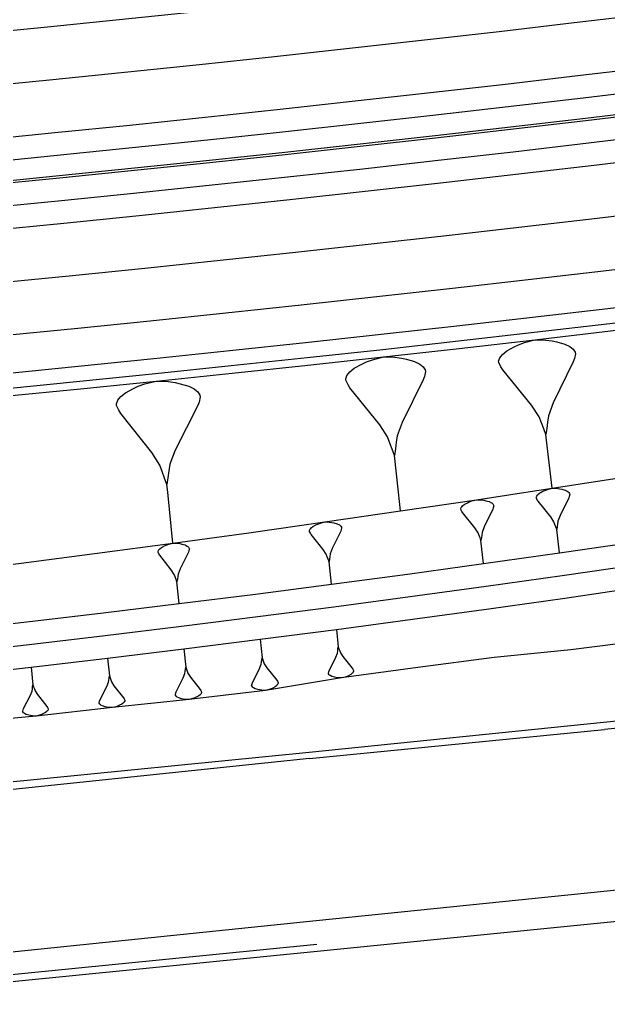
# Model space of a CAD drawing. Extents: x 389565 to 391267, y 804651 to 804848.
# Drawn here: x 390623.2 to 390662, y 804665.4 to 804731.2 of the extents above; entities that cross this region are included whole.
import ezdxf

# ---------------------------------------------------------------- set-up
doc = ezdxf.new("R2010")
doc.units = 0
doc.layers.get('0').update_dxf_attribs({"linetype": 'CONTINUOUS'})

msp = doc.modelspace()

# ---------------------------------------------------------------- linework, layer by layer
at = {"color": 7}
for p, q in [((390655.3107, 804709.3388), (390655.7926, 804709.5993)), ((390655.7926, 804709.5993), (390656.0841, 804709.7353)), ((390656.0841, 804709.7353), (390656.4766, 804709.883)), ((390656.4766, 804709.883), (390657.1723, 804710.0658)), ((390657.1723, 804710.0658), (390657.8913, 804710.0464)), ((390657.8913, 804710.0464), (390658.3072, 804709.9921)), ((390658.3072, 804709.9921), (390658.622, 804709.926)), ((390658.622, 804709.926), (390659.1506, 804709.7823)), ((390659.1506, 804709.7823), (390659.477, 804709.6152)), ((390659.477, 804709.6152), (390659.5898, 804709.5258)), ((390659.5898, 804709.5258), (390659.7025, 804709.4364)), ((390646.4579, 804708.7511), (390647.1808, 804708.9372)), ((390647.1808, 804708.9372), (390647.927, 804708.9134)), ((390647.927, 804708.9134), (390648.3583, 804708.8548)), ((390648.3583, 804708.8548), (390648.6847, 804708.7846)), ((390654.7745, 804708.6625), (390654.8522, 804708.8763)), ((390654.8522, 804708.8763), (390654.9415, 804708.989)), ((390654.9415, 804708.989), (390655.0309, 804709.1017)), ((390655.0309, 804709.1017), (390655.3107, 804709.3388)), ((390659.7725, 804708.8301), (390659.6948, 804708.6164)), ((390659.7025, 804709.4364), (390659.8269, 804709.246)), ((390659.8385, 804709.145), (390659.7725, 804708.8301)), ((390659.8269, 804709.246), (390659.8385, 804709.145)), ((390644.9533, 804707.9477), (390645.245, 804708.1923)), ((390645.245, 804708.1923), (390645.7465, 804708.4602)), ((390645.7465, 804708.4602), (390646.0497, 804708.5999)), ((390646.0497, 804708.5999), (390646.4579, 804708.7511)), ((390648.6847, 804708.7846), (390649.2326, 804708.6327)), ((390649.2326, 804708.6327), (390649.5706, 804708.4576)), ((390649.5706, 804708.4576), (390649.6871, 804708.3642)), ((390649.6871, 804708.3642), (390649.8036, 804708.2709)), ((390649.8036, 804708.2709), (390649.9317, 804708.0726)), ((390654.7861, 804708.5615), (390654.7745, 804708.6625)), ((390654.9222, 804708.27), (390654.7861, 804708.5615)), ((390655.0466, 804708.0796), (390654.9222, 804708.27)), ((390659.6948, 804708.6164), (390658.3698, 804705.9034)), ((390644.6849, 804707.4932), (390644.7666, 804707.7147)), ((390644.6965, 804707.3883), (390644.6849, 804707.4932)), ((390644.7666, 804707.7147), (390644.86, 804707.8312)), ((390644.86, 804707.8312), (390644.9533, 804707.9477)), ((390649.8732, 804707.6412), (390649.7914, 804707.4198)), ((390649.9433, 804707.9676), (390649.8732, 804707.6412)), ((390649.9317, 804708.0726), (390649.9433, 804707.9676)), ((390656.9551, 804705.7401), (390655.0466, 804708.0796)), ((390630.1445, 804706.571), (390630.6733, 804706.8483)), ((390630.6733, 804706.8483), (390630.9929, 804706.9927)), ((390630.9929, 804706.9927), (390631.4227, 804707.1483)), ((390631.4227, 804707.1483), (390632.1834, 804707.338)), ((390632.1834, 804707.338), (390632.9668, 804707.3071)), ((390632.9668, 804707.3071), (390633.4193, 804707.2422)), ((390633.4193, 804707.2422), (390633.7615, 804707.1659)), ((390633.7615, 804707.1659), (390634.3357, 804707.002)), ((390634.3357, 804707.002), (390634.6892, 804706.8155)), ((390644.8362, 804707.085), (390644.6965, 804707.3883)), ((390644.9643, 804706.8867), (390644.8362, 804707.085)), ((390646.933, 804704.4487), (390644.9643, 804706.8867)), ((390649.7914, 804707.4198), (390648.4021, 804704.6109)), ((390629.6384, 804706.0731), (390629.7374, 804706.1948)), ((390629.7374, 804706.1948), (390629.8363, 804706.3164)), ((390629.8363, 804706.3164), (390630.1445, 804706.571)), ((390634.6892, 804706.8155), (390634.8109, 804706.7165)), ((390634.8109, 804706.7165), (390634.9325, 804706.6176)), ((390634.9325, 804706.6176), (390635.0655, 804706.4083)), ((390635.0768, 804706.2981), (390635.0006, 804705.9558)), ((390635.0655, 804706.4083), (390635.0768, 804706.2981)), ((390629.5508, 804705.8412), (390629.6384, 804706.0731)), ((390629.5622, 804705.7309), (390629.5508, 804705.8412)), ((390629.7065, 804705.4114), (390629.5622, 804705.7309)), ((390634.913, 804705.7239), (390633.4318, 804702.7851)), ((390635.0006, 804705.9558), (390634.913, 804705.7239)), ((390657.4526, 804704.9784), (390656.9551, 804705.7401)), ((390658.3698, 804705.9034), (390658.0589, 804705.0484)), ((390629.8395, 804705.2021), (390629.7065, 804705.4114)), ((390631.8877, 804702.6263), (390629.8395, 804705.2021)), ((390657.6004, 804704.5858), (390657.4526, 804704.9784)), ((390658.0589, 804705.0484), (390658.0046, 804704.6325)), ((390647.4454, 804703.6556), (390646.933, 804704.4487)), ((390648.4021, 804704.6109), (390648.075, 804703.7251)), ((390657.7481, 804704.1933), (390657.6004, 804704.5858)), ((390657.8958, 804703.8008), (390657.7481, 804704.1933)), ((390657.9502, 804704.2167), (390657.8958, 804703.8008)), ((390658.0046, 804704.6325), (390657.9502, 804704.2167)), ((390647.5967, 804703.2474), (390647.4454, 804703.6556)), ((390648.075, 804703.7251), (390648.0164, 804703.2938)), ((390658.3043, 804700.2641), (390657.8958, 804703.8008)), ((390647.748, 804702.8392), (390647.5967, 804703.2474)), ((390648.0164, 804703.2938), (390647.9579, 804702.8624)), ((390632.4196, 804701.7893), (390631.8877, 804702.6263)), ((390633.4318, 804702.7851), (390633.0814, 804701.8574)), ((390647.8993, 804702.4311), (390647.748, 804702.8392)), ((390647.9579, 804702.8624), (390647.8993, 804702.4311)), ((390648.1677, 804700), (390647.8993, 804702.4311)), ((390632.5753, 804701.3595), (390632.4196, 804701.7893)), ((390633.0814, 804701.8574), (390633.0165, 804701.4049)), ((390632.731, 804700.9297), (390632.5753, 804701.3595)), ((390632.8866, 804700.4998), (390632.731, 804700.9297)), ((390632.9516, 804700.9524), (390632.8866, 804700.4998)), ((390633.0165, 804701.4049), (390632.9516, 804700.9524)), ((390632.938, 804700), (390632.8866, 804700.4998)), ((390658.0011, 804700.1845), (390658.3043, 804700.2641)), ((390658.3043, 804700.2641), (390658.6176, 804700.2557)), ((390658.6176, 804700.2557), (390658.7989, 804700.232)), ((390633.2836, 804696.6396), (390632.938, 804700)), ((390648.3048, 804698.7583), (390648.1677, 804700)), ((390657.2593, 804699.6525), (390657.2932, 804699.7457)), ((390657.2644, 804699.6085), (390657.2593, 804699.6525)), ((390657.3237, 804699.4815), (390657.2644, 804699.6085)), ((390657.2932, 804699.7457), (390657.3321, 804699.7948)), ((390657.3321, 804699.7948), (390657.3711, 804699.8439)), ((390657.3711, 804699.8439), (390657.493, 804699.9473)), ((390657.493, 804699.9473), (390657.5905, 804700)), ((390657.5905, 804700), (390657.703, 804700.0608)), ((390657.703, 804700.0608), (390657.83, 804700.1201)), ((390657.83, 804700.1201), (390658.0011, 804700.1845)), ((390658.7989, 804700.232), (390658.9361, 804700.2032)), ((390659.4036, 804699.6324), (390658.8261, 804698.4501)), ((390658.9361, 804700.2032), (390659.1664, 804700.1405)), ((390659.1664, 804700.1405), (390659.3087, 804700.0677)), ((390659.3087, 804700.0677), (390659.3578, 804700.0288)), ((390659.3578, 804700.0288), (390659.3941, 804700)), ((390659.3941, 804700), (390659.4069, 804699.9898)), ((390659.4375, 804699.7256), (390659.4036, 804699.6324)), ((390659.4069, 804699.9898), (390659.4611, 804699.9068)), ((390659.4662, 804699.8628), (390659.4375, 804699.7256)), ((390659.4611, 804699.9068), (390659.4662, 804699.8628)), ((390652.2733, 804698.9009), (390652.3069, 804698.9927)), ((390652.3069, 804698.9927), (390652.3455, 804699.0411)), ((390652.3455, 804699.0411), (390652.384, 804699.0895)), ((390652.384, 804699.0895), (390652.5046, 804699.1912)), ((390652.5046, 804699.1912), (390652.7122, 804699.3027)), ((390652.7122, 804699.3027), (390652.8377, 804699.3609)), ((390652.8377, 804699.3609), (390653.0067, 804699.424)), ((390653.0067, 804699.424), (390653.3061, 804699.5019)), ((390653.3061, 804699.5019), (390653.6153, 804699.4928)), ((390653.6153, 804699.4928), (390653.7941, 804699.4689)), ((390653.7941, 804699.4689), (390653.9294, 804699.4402)), ((390653.9294, 804699.4402), (390654.1566, 804699.3778)), ((390654.1566, 804699.3778), (390654.2969, 804699.3056)), ((390654.2969, 804699.3056), (390654.3453, 804699.267)), ((390654.3453, 804699.267), (390654.3936, 804699.2284)), ((390654.4231, 804698.9676), (390654.3895, 804698.8757)), ((390654.3936, 804699.2284), (390654.4469, 804699.1464)), ((390654.4518, 804699.1029), (390654.4231, 804698.9676)), ((390654.4469, 804699.1464), (390654.4518, 804699.1029)), ((390657.3779, 804699.3985), (390657.3237, 804699.4815)), ((390658.2096, 804698.3789), (390657.3779, 804699.3985)), ((390652.2782, 804698.8574), (390652.2733, 804698.9009)), ((390652.3364, 804698.7319), (390652.2782, 804698.8574)), ((390652.3897, 804698.6499), (390652.3364, 804698.7319)), ((390653.208, 804697.6416), (390652.3897, 804698.6499)), ((390654.3895, 804698.8757), (390653.8166, 804697.7103)), ((390658.4265, 804698.047), (390658.2096, 804698.3789)), ((390658.8261, 804698.4501), (390658.6907, 804698.0775)), ((390642.3633, 804697.5895), (390642.401, 804697.6364)), ((390642.401, 804697.6364), (390642.5189, 804697.7348)), ((390642.5189, 804697.7348), (390642.7215, 804697.8424)), ((390642.7215, 804697.8424), (390642.844, 804697.8984)), ((390642.844, 804697.8984), (390643.0088, 804697.959)), ((390643.0088, 804697.959), (390643.3006, 804698.0334)), ((390643.3006, 804698.0334), (390643.6016, 804698.023)), ((390643.6016, 804698.023), (390643.7756, 804697.9989)), ((390643.7756, 804697.9989), (390643.9072, 804697.9703)), ((390643.9072, 804697.9703), (390644.128, 804697.9084)), ((390644.128, 804697.9084), (390644.2642, 804697.8375)), ((390644.2642, 804697.8375), (390644.3111, 804697.7997)), ((390644.3111, 804697.7997), (390644.358, 804697.7619)), ((390644.358, 804697.7619), (390644.4095, 804697.6818)), ((390644.4141, 804697.6394), (390644.3854, 804697.5078)), ((390644.4095, 804697.6818), (390644.4141, 804697.6394)), ((390653.4212, 804697.3134), (390653.208, 804697.6416)), ((390653.8166, 804697.7103), (390653.682, 804697.3429)), ((390658.4908, 804697.8759), (390658.4265, 804698.047)), ((390658.5552, 804697.7049), (390658.4908, 804697.8759)), ((390658.6196, 804697.5338), (390658.5552, 804697.7049)), ((390658.6433, 804697.715), (390658.6196, 804697.5338)), ((390658.667, 804697.8963), (390658.6433, 804697.715)), ((390658.6907, 804698.0775), (390658.667, 804697.8963)), ((390642.2923, 804697.4533), (390642.3255, 804697.5426)), ((390642.2969, 804697.411), (390642.2923, 804697.4533)), ((390642.3529, 804697.2885), (390642.2969, 804697.411)), ((390642.3255, 804697.5426), (390642.3633, 804697.5895)), ((390642.4044, 804697.2084), (390642.3529, 804697.2885)), ((390643.1961, 804696.2229), (390642.4044, 804697.2084)), ((390644.3522, 804697.4186), (390643.7889, 804696.2869)), ((390644.3854, 804697.5078), (390644.3522, 804697.4186)), ((390653.4843, 804697.1445), (390653.4212, 804697.3134)), ((390653.5474, 804696.9755), (390653.4843, 804697.1445)), ((390653.6105, 804696.8065), (390653.5474, 804696.9755)), ((390653.6344, 804696.9853), (390653.6105, 804696.8065)), ((390653.6582, 804697.1641), (390653.6344, 804696.9853)), ((390653.682, 804697.3429), (390653.6582, 804697.1641)), ((390658.7976, 804695.9925), (390658.6196, 804697.5338)), ((390632.4066, 804696.2578), (390632.5218, 804696.353)), ((390632.5218, 804696.353), (390632.7193, 804696.4566)), ((390632.7193, 804696.4566), (390632.8387, 804696.5105)), ((390632.8387, 804696.5105), (390632.9994, 804696.5687)), ((390632.9994, 804696.5687), (390633.2836, 804696.6396)), ((390633.2836, 804696.6396), (390633.5763, 804696.628)), ((390633.5763, 804696.628), (390633.7454, 804696.6038)), ((390633.7454, 804696.6038), (390633.8733, 804696.5753)), ((390633.8733, 804696.5753), (390634.0879, 804696.514)), ((390634.0879, 804696.514), (390634.22, 804696.4443)), ((390634.22, 804696.4443), (390634.2654, 804696.4074)), ((390634.2654, 804696.4074), (390634.3109, 804696.3704)), ((390634.3109, 804696.3704), (390634.3606, 804696.2922)), ((390634.3606, 804696.2922), (390634.3648, 804696.251)), ((390653.7824, 804695.2849), (390653.6105, 804696.8065)), ((390632.2999, 804696.0803), (390632.3326, 804696.1669)), ((390632.3041, 804696.0391), (390632.2999, 804696.0803)), ((390632.3581, 804695.9197), (390632.3041, 804696.0391)), ((390632.3326, 804696.1669), (390632.3696, 804696.2124)), ((390632.4078, 804695.8415), (390632.3581, 804695.9197)), ((390632.3696, 804696.2124), (390632.4066, 804696.2578)), ((390633.1731, 804694.879), (390632.4078, 804695.8415)), ((390634.3036, 804696.0364), (390633.7501, 804694.9383)), ((390634.3363, 804696.1231), (390634.3036, 804696.0364)), ((390634.3648, 804696.251), (390634.3363, 804696.1231)), ((390643.402, 804695.9024), (390643.1961, 804696.2229)), ((390643.4627, 804695.7376), (390643.402, 804695.9024)), ((390643.5233, 804695.5728), (390643.4627, 804695.7376)), ((390643.632, 804695.7559), (390643.608, 804695.5819)), ((390643.6561, 804695.9298), (390643.632, 804695.7559)), ((390643.7889, 804696.2869), (390643.6561, 804695.9298)), ((390643.5839, 804695.408), (390643.5233, 804695.5728)), ((390643.608, 804695.5819), (390643.5839, 804695.408)), ((390643.7438, 804693.9259), (390643.5839, 804695.408)), ((390633.3719, 804694.5662), (390633.1731, 804694.879)), ((390633.4301, 804694.4056), (390633.3719, 804694.5662)), ((390633.4882, 804694.245), (390633.4301, 804694.4056)), ((390633.5949, 804694.4226), (390633.5707, 804694.2535)), ((390633.6192, 804694.5916), (390633.5949, 804694.4226)), ((390633.7501, 804694.9383), (390633.6192, 804694.5916)), ((390633.5464, 804694.0844), (390633.4882, 804694.245)), ((390633.5707, 804694.2535), (390633.5464, 804694.0844)), ((390633.6947, 804692.6419), (390633.5464, 804694.0844)), ((390644.0656, 804690.9433), (390644.1907, 804689.7843)), ((390639.0349, 804690.2911), (390639.1634, 804689.0716)), ((390644.1718, 804689.6483), (390644.1907, 804689.7843)), ((390644.1907, 804689.7843), (390644.2381, 804689.6555)), ((390634.0016, 804689.6577), (390634.1259, 804688.449)), ((390639.1432, 804688.9286), (390639.1634, 804689.0716)), ((390639.1634, 804689.0716), (390639.2129, 804688.9359)), ((390643.5899, 804688.2122), (390644.0303, 804689.0971)), ((390644.0303, 804689.0971), (390644.1342, 804689.3763)), ((390644.1342, 804689.3763), (390644.153, 804689.5123)), ((390644.153, 804689.5123), (390644.1718, 804689.6483)), ((390644.2381, 804689.6555), (390644.2855, 804689.5266)), ((390644.2855, 804689.5266), (390644.3329, 804689.3977)), ((390644.3329, 804689.3977), (390644.4939, 804689.1471)), ((390644.4939, 804689.1471), (390645.113, 804688.3765)), ((390623.9278, 804688.4472), (390624.0419, 804687.2805)), ((390628.9659, 804689.043), (390629.0841, 804687.8646)), ((390634.1056, 804688.3074), (390634.1259, 804688.449)), ((390634.1259, 804688.449), (390634.1747, 804688.3145)), ((390638.9929, 804688.3491), (390639.1029, 804688.6425)), ((390639.1029, 804688.6425), (390639.1231, 804688.7856)), ((390639.1231, 804688.7856), (390639.1432, 804688.9286)), ((390639.2129, 804688.9359), (390639.2624, 804688.8002)), ((390639.2624, 804688.8002), (390639.312, 804688.6646)), ((390639.312, 804688.6646), (390639.4807, 804688.4005)), ((390639.4807, 804688.4005), (390640.1299, 804687.5882)), ((390629.064, 804687.7265), (390629.0841, 804687.8646)), ((390629.0841, 804687.8646), (390629.1313, 804687.7333)), ((390633.9552, 804687.7335), (390634.0649, 804688.024)), ((390634.0649, 804688.024), (390634.0853, 804688.1657)), ((390634.0853, 804688.1657), (390634.1056, 804688.3074)), ((390634.1747, 804688.3145), (390634.2234, 804688.1799)), ((390634.2234, 804688.1799), (390634.2721, 804688.0453)), ((390634.2721, 804688.0453), (390634.4387, 804687.7833)), ((390634.4387, 804687.7833), (390635.08, 804686.9768)), ((390638.5272, 804687.4193), (390638.9929, 804688.3491)), ((390643.5415, 804688.0395), (390643.5639, 804688.1424)), ((390643.5451, 804688.0063), (390643.5415, 804688.0395)), ((390643.5853, 804687.9437), (390643.5451, 804688.0063)), ((390643.5639, 804688.1424), (390643.5899, 804688.2122)), ((390643.622, 804687.9142), (390643.5853, 804687.9437)), ((390643.6587, 804687.8846), (390643.622, 804687.9142)), ((390643.7652, 804687.8291), (390643.6587, 804687.8846)), ((390643.9379, 804687.7807), (390643.7652, 804687.8291)), ((390644.0408, 804687.7584), (390643.9379, 804687.7807)), ((390644.1768, 804687.7395), (390644.0408, 804687.7584)), ((390644.6404, 804687.7895), (390644.4122, 804687.7314)), ((390644.7692, 804687.837), (390644.6404, 804687.7895)), ((390644.865, 804687.8808), (390644.7692, 804687.837)), ((390645.0234, 804687.9649), (390644.865, 804687.8808)), ((390645.1156, 804688.0418), (390645.0234, 804687.9649)), ((390645.113, 804688.3765), (390645.1533, 804688.3138)), ((390645.1451, 804688.0785), (390645.1156, 804688.0418)), ((390645.1747, 804688.1152), (390645.1451, 804688.0785)), ((390645.1533, 804688.3138), (390645.1971, 804688.2181)), ((390645.2007, 804688.185), (390645.1747, 804688.1152)), ((390645.1971, 804688.2181), (390645.2007, 804688.185)), ((390624.0013, 804687.0073), (390624.0216, 804687.1439)), ((390624.0216, 804687.1439), (390624.0419, 804687.2805)), ((390624.0419, 804687.2805), (390624.0883, 804687.1504)), ((390624.0883, 804687.1504), (390624.1346, 804687.0204)), ((390628.4617, 804686.2718), (390628.916, 804687.1675)), ((390628.916, 804687.1675), (390629.0236, 804687.4504)), ((390629.0236, 804687.4504), (390629.0438, 804687.5885)), ((390629.0438, 804687.5885), (390629.064, 804687.7265)), ((390629.1313, 804687.7333), (390629.1785, 804687.602)), ((390629.1785, 804687.602), (390629.2257, 804687.4707)), ((390629.2257, 804687.4707), (390629.3874, 804687.2148)), ((390629.3874, 804687.2148), (390630.0105, 804686.4271)), ((390633.4915, 804686.8134), (390633.9552, 804687.7335)), ((390638.4759, 804687.2378), (390638.4997, 804687.346)), ((390638.4796, 804687.203), (390638.4759, 804687.2378)), ((390638.5218, 804687.1369), (390638.4796, 804687.203)), ((390638.4997, 804687.346), (390638.5272, 804687.4193)), ((390638.5603, 804687.1058), (390638.5218, 804687.1369)), ((390638.5988, 804687.0746), (390638.5603, 804687.1058)), ((390640.0346, 804687.1554), (390639.8678, 804687.0674)), ((390640.1318, 804687.2361), (390640.0346, 804687.1554)), ((390640.1299, 804687.5882), (390640.1721, 804687.5222)), ((390640.163, 804687.2746), (390640.1318, 804687.2361)), ((390640.1941, 804687.3132), (390640.163, 804687.2746)), ((390640.1721, 804687.5222), (390640.218, 804687.4214)), ((390640.2216, 804687.3865), (390640.1941, 804687.3132)), ((390640.218, 804687.4214), (390640.2216, 804687.3865)), ((390644.4122, 804687.7314), (390644.1768, 804687.7395)), ((390623.4219, 804685.7056), (390623.8737, 804686.591)), ((390623.8737, 804686.591), (390623.981, 804686.8707)), ((390623.981, 804686.8707), (390624.0013, 804687.0073)), ((390624.1346, 804687.0204), (390624.181, 804686.8903)), ((390624.181, 804686.8903), (390624.3404, 804686.6367)), ((390624.3404, 804686.6367), (390624.9552, 804685.8555)), ((390630.0105, 804686.4271), (390630.0509, 804686.3632)), ((390633.4402, 804686.6336), (390633.4641, 804686.7408)), ((390633.4437, 804686.5991), (390633.4402, 804686.6336)), ((390633.4854, 804686.5336), (390633.4437, 804686.5991)), ((390633.4641, 804686.7408), (390633.4915, 804686.8134)), ((390633.5235, 804686.5026), (390633.4854, 804686.5336)), ((390633.5615, 804686.4716), (390633.5235, 804686.5026)), ((390633.6722, 804686.4132), (390633.5615, 804686.4716)), ((390634.8189, 804686.4614), (390634.7189, 804686.4162)), ((390634.9845, 804686.5482), (390634.8189, 804686.4614)), ((390635.081, 804686.6279), (390634.9845, 804686.5482)), ((390635.08, 804686.9768), (390635.1216, 804686.9113)), ((390635.1119, 804686.666), (390635.081, 804686.6279)), ((390635.1429, 804686.7041), (390635.1119, 804686.666)), ((390635.1216, 804686.9113), (390635.1668, 804686.8112)), ((390635.1703, 804686.7767), (390635.1429, 804686.7041)), ((390635.1668, 804686.8112), (390635.1703, 804686.7767)), ((390638.7107, 804687.0159), (390638.5988, 804687.0746)), ((390638.8922, 804686.9646), (390638.7107, 804687.0159)), ((390639.0004, 804686.9408), (390638.8922, 804686.9646)), ((390639.1434, 804686.9206), (390639.0004, 804686.9408)), ((390639.391, 804686.9115), (390639.1434, 804686.9206)), ((390639.6312, 804686.972), (390639.391, 804686.9115)), ((390639.7669, 804687.0215), (390639.6312, 804686.972)), ((390639.8678, 804687.0674), (390639.7669, 804687.0215)), ((390624.9552, 804685.8555), (390624.9951, 804685.7921)), ((390624.9951, 804685.7921), (390625.0382, 804685.6954)), ((390628.4113, 804686.0967), (390628.4348, 804686.2011)), ((390628.4146, 804686.063), (390628.4113, 804686.0967)), ((390628.4551, 804685.999), (390628.4146, 804686.063)), ((390628.4348, 804686.2011), (390628.4617, 804686.2718)), ((390628.4921, 804685.9687), (390628.4551, 804685.999)), ((390628.5292, 804685.9385), (390628.4921, 804685.9687)), ((390628.6369, 804685.8812), (390628.5292, 804685.9385)), ((390628.812, 804685.8308), (390628.6369, 804685.8812)), ((390628.9164, 804685.8073), (390628.812, 804685.8308)), ((390629.0545, 804685.7871), (390628.9164, 804685.8073)), ((390629.2935, 804685.7771), (390629.0545, 804685.7871)), ((390629.5258, 804685.8344), (390629.2935, 804685.7771)), ((390629.6571, 804685.8816), (390629.5258, 804685.8344)), ((390629.7548, 804685.9254), (390629.6571, 804685.8816)), ((390629.9164, 804686.0096), (390629.7548, 804685.9254)), ((390630.0106, 804686.0871), (390629.9164, 804686.0096)), ((390630.0409, 804686.1241), (390630.0106, 804686.0871)), ((390630.0712, 804686.1612), (390630.0409, 804686.1241)), ((390630.0509, 804686.3632), (390630.0947, 804686.2655)), ((390630.0981, 804686.2319), (390630.0712, 804686.1612)), ((390630.0947, 804686.2655), (390630.0981, 804686.2319)), ((390633.852, 804686.3619), (390633.6722, 804686.4132)), ((390633.9592, 804686.338), (390633.852, 804686.3619)), ((390634.1008, 804686.3177), (390633.9592, 804686.338)), ((390634.3461, 804686.308), (390634.1008, 804686.3177)), ((390634.5843, 804686.3674), (390634.3461, 804686.308)), ((390634.7189, 804686.4162), (390634.5843, 804686.3674)), ((390623.3715, 804685.5324), (390623.3951, 804685.6356)), ((390623.3748, 804685.499), (390623.3715, 804685.5324)), ((390623.4147, 804685.4356), (390623.3748, 804685.499)), ((390623.3951, 804685.6356), (390623.4219, 804685.7056)), ((390623.4512, 804685.4056), (390623.4147, 804685.4356)), ((390623.4878, 804685.3755), (390623.4512, 804685.4056)), ((390623.5944, 804685.3186), (390623.4878, 804685.3755)), ((390623.7675, 804685.2682), (390623.5944, 804685.3186)), ((390623.8708, 804685.2447), (390623.7675, 804685.2682)), ((390624.0074, 804685.2244), (390623.8708, 804685.2447)), ((390624.244, 804685.2139), (390624.0074, 804685.2244)), ((390624.474, 804685.27), (390624.244, 804685.2139)), ((390624.6041, 804685.3164), (390624.474, 804685.27)), ((390624.7009, 804685.3595), (390624.6041, 804685.3164)), ((390624.861, 804685.4425), (390624.7009, 804685.3595)), ((390624.9545, 804685.5189), (390624.861, 804685.4425)), ((390624.9846, 804685.5555), (390624.9545, 804685.5189)), ((390625.0146, 804685.5921), (390624.9846, 804685.5555)), ((390625.0414, 804685.662), (390625.0146, 804685.5921)), ((390625.0382, 804685.6954), (390625.0414, 804685.662))]:
    msp.add_line(p, q, dxfattribs=at)
at = {"color": 252}
for p, q in [((390661.698, 804684.796), (390642.26, 804682.817)), ((390642.3, 804682.424), (390661.752, 804684.331)), ((390642.729, 804671.705), (390662.793, 804673.767)), ((390642.801, 804669.698), (390662.826, 804671.693))]:
    msp.add_line(p, q, dxfattribs=at)
at = {"color": 7, "linetype": 'CONTINUOUS'}
for points in [[(390600, 804728.3805), (390600.0578, 804728.3855), (390605.0058, 804728.8257), (390609.9526, 804729.2783), (390614.8983, 804729.7432), (390619.8428, 804730.2205), (390624.7861, 804730.7101), (390629.7282, 804731.2121), (390634.669, 804731.7264), (390639.6085, 804732.2531), (390644.5467, 804732.7922), (390649.4835, 804733.3436), (390654.4189, 804733.9073), (390659.3528, 804734.4834), (390664.2854, 804735.0718), (390669.2164, 804735.6725), (390674.1459, 804736.2856), (390679.0739, 804736.911), (390684.0003, 804737.5487), (390688.9251, 804738.1987), (390693.8482, 804738.861), (390698.7697, 804739.5356), (390700, 804739.7074)], [(390600, 804724.8675), (390600.3636, 804724.8989), (390605.3203, 804725.3399), (390610.2758, 804725.7932), (390615.2302, 804726.2589), (390620.1835, 804726.7371), (390625.1355, 804727.2276), (390630.0862, 804727.7305), (390635.0357, 804728.2457), (390639.9839, 804728.7733), (390644.9308, 804729.3133), (390649.8763, 804729.8657), (390654.8204, 804730.4304), (390659.7631, 804731.0075), (390664.7043, 804731.597), (390669.644, 804732.1987), (390674.5822, 804732.8129), (390679.5189, 804733.4394), (390684.454, 804734.0782), (390689.3874, 804734.7293), (390694.3192, 804735.3928), (390699.2494, 804736.0686), (390700, 804736.1734)], [(390600, 804721.3544), (390600.6694, 804721.4123), (390605.6348, 804721.854), (390610.599, 804722.3082), (390615.5622, 804722.7747), (390620.5241, 804723.2537), (390625.4848, 804723.7451), (390630.4443, 804724.2488), (390635.4025, 804724.765), (390640.3594, 804725.2935), (390645.315, 804725.8345), (390650.2692, 804726.3878), (390655.2219, 804726.9535), (390660.1733, 804727.5316), (390665.1232, 804728.1221), (390670.0716, 804728.725), (390675.0185, 804729.3402), (390679.9639, 804729.9678), (390684.9076, 804730.6077), (390689.8497, 804731.26), (390694.7902, 804731.9247), (390699.729, 804732.6017), (390700, 804732.6395)], [(390600, 804715.332), (390601.1936, 804715.4352), (390606.1739, 804715.8783), (390611.1531, 804716.3338), (390616.1312, 804716.8018), (390621.108, 804717.2822), (390626.0837, 804717.775), (390631.0581, 804718.2803), (390636.0312, 804718.798), (390641.003, 804719.3282), (390645.9735, 804719.8707), (390650.9426, 804720.4257), (390655.9103, 804720.9932), (390660.8766, 804721.573), (390665.8414, 804722.1652), (390670.8047, 804722.7699), (390675.7664, 804723.387), (390680.7267, 804724.0164), (390685.6853, 804724.6583), (390690.6423, 804725.3126), (390695.5977, 804725.9792), (390700, 804726.5827)], [(390600, 804711.819), (390601.4994, 804711.9486), (390606.4884, 804712.3925), (390611.4763, 804712.8488), (390616.4631, 804713.3175), (390621.4487, 804713.7988), (390626.433, 804714.2925), (390631.4161, 804714.7987), (390636.398, 804715.3173), (390641.3785, 804715.8484), (390646.3577, 804716.3919), (390651.3355, 804716.9479), (390656.3118, 804717.5163), (390661.2868, 804718.0971), (390666.2603, 804718.6904), (390671.2323, 804719.2961), (390676.2027, 804719.9143), (390681.1716, 804720.5449), (390686.1389, 804721.1878), (390691.1046, 804721.8433), (390696.0686, 804722.5111), (390700, 804723.05)], [(390600, 804708.3059), (390601.8052, 804708.462), (390606.8029, 804708.9066), (390611.7996, 804709.3637), (390616.795, 804709.8333), (390621.7893, 804710.3154), (390626.7824, 804710.81), (390631.7742, 804711.317), (390636.7647, 804711.8365), (390641.7539, 804712.3686), (390646.7418, 804712.913), (390651.7283, 804713.47), (390656.7134, 804714.0394), (390661.697, 804714.6212), (390666.6792, 804715.2156), (390671.6599, 804715.8223), (390676.639, 804716.4416), (390681.6166, 804717.0733), (390686.5926, 804717.7174), (390691.5669, 804718.3739), (390696.5396, 804719.0429), (390700, 804719.5172)], [(390656.5725, 804700), (390658.3043, 804700.2641), (390663.2993, 804701.045), (390668.2912, 804701.8445), (390673.2798, 804702.6626), (390678.265, 804703.4994), (390683.2468, 804704.3547), (390688.2251, 804705.2286), (390693.1998, 804706.1211), (390698.1708, 804707.0321), (390700, 804707.3744)], [(390600, 804688.8933), (390603.491, 804689.2403), (390608.5304, 804689.7603), (390613.5677, 804690.299), (390618.6029, 804690.8566), (390623.6358, 804691.4329), (390628.6665, 804692.028), (390633.6947, 804692.6419), (390638.7205, 804693.2746), (390643.7438, 804693.9259), (390648.7645, 804694.5961), (390653.7824, 804695.2849), (390658.7976, 804695.9925), (390663.8099, 804696.7188), (390668.8193, 804697.4637), (390673.8257, 804698.2274), (390678.8291, 804699.0097), (390683.8292, 804699.8106), (390684.9838, 804700)], [(390600, 804687.386), (390603.622, 804687.746), (390608.6651, 804688.2663), (390613.7062, 804688.8054), (390618.7451, 804689.3633), (390623.7818, 804689.94), (390628.8162, 804690.5355), (390633.8482, 804691.1498), (390638.8777, 804691.7828), (390643.9047, 804692.4346), (390648.9291, 804693.1051), (390653.9508, 804693.7944), (390658.9697, 804694.5024), (390663.9857, 804695.2291), (390668.9989, 804695.9745), (390674.009, 804696.7386), (390679.016, 804697.5214), (390684.0199, 804698.3228), (390689.0206, 804699.1429), (390694.0179, 804699.9816), (390694.125, 804700)], [(390600, 804692.5567), (390603.1693, 804692.9075), (390608.1945, 804693.4826), (390613.2173, 804694.0766), (390618.2377, 804694.6892), (390623.2556, 804695.3206), (390628.271, 804695.9707), (390633.2836, 804696.6396), (390638.2935, 804697.3271), (390643.3006, 804698.0334), (390648.3048, 804698.7583), (390653.3061, 804699.5019), (390656.5725, 804700)], [(390700, 804695.4696), (390699.7467, 804695.4275), (390694.727, 804694.6607), (390689.716, 804693.8224), (390684.7017, 804693.0039), (390679.6809, 804692.2292), (390674.6525, 804691.5106), (390669.621, 804690.8143), (390664.5749, 804690.2371), (390659.5366, 804689.5934), (390654.4837, 804689.076), (390649.4466, 804688.4184), (390644.4122, 804687.7314), (390639.391, 804686.9115), (390634.3461, 804686.308), (390629.2935, 804685.7771), (390624.244, 804685.2139), (390619.1844, 804684.752), (390614.1218, 804684.3247), (390609.0695, 804683.7845), (390604.0152, 804683.2632), (390600, 804682.8643)]]:
    msp.add_lwpolyline(points, dxfattribs=at)
at = {"color": 2, "linetype": 'CONTINUOUS'}
for points in [[(390600, 804719.8488), (390600.8004, 804719.918), (390605.7696, 804720.3601), (390610.7376, 804720.8146), (390615.7044, 804721.2815), (390620.6701, 804721.7608), (390625.6345, 804722.2525), (390630.5977, 804722.7567), (390635.5597, 804723.2732), (390640.5203, 804723.8022), (390645.4796, 804724.3435), (390650.4375, 804724.8973), (390655.394, 804725.4634), (390660.3491, 804726.042), (390665.3028, 804726.6329), (390670.2549, 804727.2362), (390675.2055, 804727.8519), (390680.1546, 804728.4799), (390685.102, 804729.1204), (390690.0479, 804729.7732), (390694.9921, 804730.4383), (390699.9346, 804731.1158), (390700, 804731.1249)], [(390600, 804716.8376), (390601.0625, 804716.9295), (390606.0391, 804717.3722), (390611.0146, 804717.8274), (390615.9889, 804718.295), (390620.9621, 804718.775), (390625.934, 804719.2675), (390630.9046, 804719.7724), (390635.874, 804720.2898), (390640.8421, 804720.8195), (390645.8089, 804721.3617), (390650.7742, 804721.9163), (390655.7382, 804722.4833), (390660.7008, 804723.0627), (390665.6618, 804723.6545), (390670.6214, 804724.2587), (390675.5795, 804724.8753), (390680.536, 804725.5043), (390685.4909, 804726.1457), (390690.4442, 804726.7994), (390695.3958, 804727.4656), (390700, 804728.0967)], [(390600, 804705.7966), (390602.0236, 804705.9716), (390607.0276, 804706.4167), (390612.0304, 804706.8744), (390617.0321, 804707.3446), (390622.0326, 804707.8273), (390627.0319, 804708.3225), (390632.0299, 804708.8301), (390637.0267, 804709.3503), (390642.0221, 804709.883), (390647.0162, 804710.4281), (390652.0089, 804710.9858), (390657.0002, 804711.5559), (390661.9901, 804712.1385), (390666.9784, 804712.7335), (390671.9653, 804713.3411), (390676.9507, 804713.9611), (390681.9344, 804714.5935), (390686.9166, 804715.2385), (390691.8972, 804715.8958), (390696.8761, 804716.5656), (390700, 804716.9939)]]:
    msp.add_lwpolyline(points, dxfattribs=at)
at = {"color": 1, "linetype": 'CONTINUOUS'}
for points in [[(390600, 804718.4938), (390600.9184, 804718.5732), (390605.8909, 804719.0155), (390610.8622, 804719.4703), (390615.8324, 804719.9376), (390620.8015, 804720.4172), (390625.7693, 804720.9093), (390630.7359, 804721.4138), (390635.7011, 804721.9307), (390640.6651, 804722.46), (390645.6278, 804723.0017), (390650.589, 804723.5558), (390655.5489, 804724.1224), (390660.5074, 804724.7013), (390665.4643, 804725.2926), (390670.4198, 804725.8963), (390675.3738, 804726.5124), (390680.3262, 804727.1409), (390685.277, 804727.7817), (390690.2262, 804728.435), (390695.1738, 804729.1006), (390700, 804729.7622)], [(390600, 804718.3432), (390600.9315, 804718.4238), (390605.9043, 804718.8662), (390610.8761, 804719.321), (390615.8467, 804719.7882), (390620.8161, 804720.2679), (390625.7843, 804720.76), (390630.7512, 804721.2646), (390635.7169, 804721.7815), (390640.6812, 804722.3108), (390645.6442, 804722.8526), (390650.6059, 804723.4068), (390655.5661, 804723.9733), (390660.5249, 804724.5523), (390665.4823, 804725.1437), (390670.4381, 804725.7474), (390675.3925, 804726.3636), (390680.3453, 804726.9921), (390685.2964, 804727.633), (390690.246, 804728.2863), (390695.1939, 804728.952), (390700, 804729.6108)], [(390600, 804704.7929), (390602.111, 804704.9754), (390607.1174, 804705.4208), (390612.1228, 804705.8787), (390617.127, 804706.3491), (390622.13, 804706.832), (390627.1317, 804707.3274), (390632.1322, 804707.8354), (390637.1315, 804708.3558), (390642.1294, 804708.8887), (390647.126, 804709.4342), (390652.1211, 804709.9921), (390657.1149, 804710.5625), (390662.1073, 804711.1454), (390667.0981, 804711.7407), (390672.0875, 804712.3486), (390677.0753, 804712.9689), (390682.0616, 804713.6017), (390687.0462, 804714.2469), (390692.0293, 804714.9046), (390697.0106, 804715.5747), (390700, 804715.9845)], [(390600, 804704.291), (390602.1546, 804704.4773), (390607.1624, 804704.9228), (390612.1689, 804705.3808), (390617.1744, 804705.8513), (390622.1786, 804706.3344), (390627.1816, 804706.8299), (390632.1834, 804707.338), (390637.1839, 804707.8586), (390642.183, 804708.3916), (390647.1808, 804708.9372), (390652.1773, 804709.4952), (390657.1723, 804710.0658), (390662.1659, 804710.6488), (390667.158, 804711.2443), (390672.1486, 804711.8523), (390677.1376, 804712.4728), (390682.1251, 804713.1057), (390687.111, 804713.7511), (390692.0953, 804714.409), (390697.0779, 804715.0793), (390700, 804715.4798)], [(390600, 804685.8788), (390603.7531, 804686.2518), (390608.7999, 804686.7724), (390613.8447, 804687.3118), (390618.8874, 804687.8701), (390623.9278, 804688.4472), (390628.9659, 804689.043), (390634.0016, 804689.6577), (390639.0349, 804690.2911), (390644.0656, 804690.9433), (390649.0937, 804691.6142), (390654.1191, 804692.3039), (390659.1418, 804693.0123), (390664.1616, 804693.7394), (390669.1784, 804694.4853), (390674.1923, 804695.2498), (390679.203, 804696.0331), (390684.2106, 804696.835), (390689.215, 804697.6555), (390694.216, 804698.4948), (390699.2137, 804699.3526), (390700, 804699.4906)]]:
    msp.add_lwpolyline(points, dxfattribs=at)
at = {"color": 3, "linetype": 'CONTINUOUS'}
msp.add_lwpolyline([(390600, 804715.332), (390601.1936, 804715.4352), (390606.1739, 804715.8783), (390611.1531, 804716.3338), (390616.1312, 804716.8018), (390621.108, 804717.2822), (390626.0837, 804717.775), (390631.0581, 804718.2803), (390636.0312, 804718.798), (390641.003, 804719.3282), (390645.9735, 804719.8707), (390650.9426, 804720.4257), (390655.9103, 804720.9932), (390660.8766, 804721.573), (390665.8414, 804722.1652), (390670.8047, 804722.7699), (390675.7664, 804723.387), (390680.7267, 804724.0164), (390685.6853, 804724.6583), (390690.6423, 804725.3126), (390695.5977, 804725.9792), (390700, 804726.5827)], dxfattribs=at)
at = {"color": 252, "linetype": 'CONTINUOUS'}
for points in [[(390700, 804688.6048), (390681.593, 804686.759), (390661.698, 804684.796)], [(390700, 804688.1253), (390681.61, 804686.314), (390661.752, 804684.331)], [(390642.26, 804682.817), (390621.885, 804680.793), (390601.879, 804678.793), (390600, 804678.6025)], [(390642.3, 804682.424), (390621.885, 804680.279), (390601.956, 804678.313), (390600, 804678.1139)], [(390600, 804667.2066), (390603.156, 804667.706), (390622.869, 804669.677), (390642.729, 804671.705)], [(390600, 804665.9054), (390603.306, 804666.253), (390623.06, 804668.185), (390642.778, 804670.149)], [(390600, 804665.4037), (390603.301, 804665.742), (390623.113, 804667.734), (390642.801, 804669.698)]]:
    msp.add_lwpolyline(points, dxfattribs=at)

doc.saveas('drawing.dxf')
